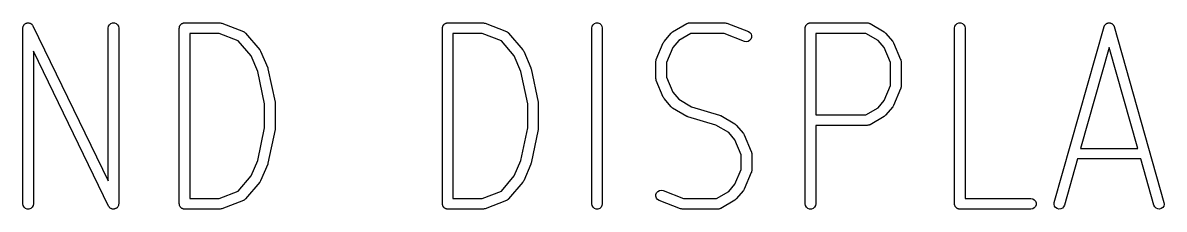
# Model space of a CAD drawing. Extents: x 199.9 to 287.1, y -167.6 to -96.3.
# Drawn here: x 242.68 to 255.67, y -167.37 to -165.25 of the extents above; entities that cross this region are included whole.
import ezdxf

# ---------------------------------------------------------------- set-up
doc = ezdxf.new("R2010")
doc.units = 0
doc.header["$MEASUREMENT"] = 0
doc.layers.add('BLACK', color=7, linetype='CONTINUOUS')

msp = doc.modelspace()

# ---------------------------------------------------------------- linework, layer by layer
at = {"layer": 'Black'}
for p, q in [((242.74, -165.246), (242.747, -165.245)), ((242.747, -165.245), (242.75, -165.246)), ((244.519, -165.246), (244.524, -165.245)), ((244.524, -165.245), (244.929, -165.245)), ((244.929, -165.245), (244.93, -165.245)), ((244.929, -165.245), (244.929, -165.245)), ((244.93, -165.245), (244.94, -165.247)), ((247.514, -165.246), (247.519, -165.245)), ((247.519, -165.245), (247.924, -165.245)), ((247.924, -165.245), (247.925, -165.245)), ((247.925, -165.245), (247.925, -165.245)), ((247.925, -165.245), (247.935, -165.247)), ((250.266, -165.246), (250.271, -165.245)), ((250.271, -165.245), (250.676, -165.245)), ((250.676, -165.245), (250.677, -165.245)), ((250.677, -165.245), (250.678, -165.245)), ((250.678, -165.245), (250.687, -165.247)), ((251.642, -165.246), (251.648, -165.245)), ((251.648, -165.245), (252.295, -165.245)), ((252.295, -165.245), (252.301, -165.246)), ((255.037, -165.246), (255.042, -165.245)), ((255.042, -165.245), (255.048, -165.246)), ((255.048, -165.246), (255.054, -165.245)), ((255.054, -165.245), (255.058, -165.246)), ((242.683, -165.305), (242.684, -165.298)), ((242.683, -167.305), (242.683, -165.305)), ((242.684, -165.298), (242.685, -165.29)), ((242.685, -165.29), (242.686, -165.287)), ((242.686, -165.284), (242.69, -165.278)), ((242.686, -165.287), (242.686, -165.284)), ((242.69, -165.278), (242.693, -165.271)), ((242.693, -165.271), (242.695, -165.269)), ((242.695, -165.269), (242.697, -165.266)), ((242.697, -165.266), (242.703, -165.261)), ((242.703, -165.261), (242.708, -165.256)), ((242.708, -165.256), (242.71, -165.255)), ((242.71, -165.255), (242.713, -165.253)), ((242.713, -165.253), (242.72, -165.25)), ((242.72, -165.25), (242.726, -165.247)), ((242.726, -165.247), (242.73, -165.247)), ((242.73, -165.247), (242.732, -165.246)), ((242.732, -165.246), (242.74, -165.246)), ((242.75, -165.246), (242.753, -165.246)), ((242.753, -165.246), (242.76, -165.248)), ((242.76, -165.248), (242.767, -165.25)), ((242.767, -165.25), (242.77, -165.252)), ((242.77, -165.252), (242.773, -165.253)), ((242.773, -165.253), (242.779, -165.258)), ((242.779, -165.258), (242.785, -165.262)), ((242.785, -165.262), (242.786, -165.264)), ((242.786, -165.264), (242.789, -165.266)), ((242.789, -165.266), (242.793, -165.273)), ((242.793, -165.273), (242.797, -165.279)), ((242.797, -165.279), (243.654, -167.044)), ((243.654, -165.305), (243.658, -165.284)), ((243.654, -167.044), (243.654, -165.305)), ((243.658, -165.284), (243.668, -165.266)), ((243.668, -165.266), (243.684, -165.253)), ((243.684, -165.253), (243.704, -165.246)), ((243.704, -165.246), (243.725, -165.246)), ((243.725, -165.246), (243.744, -165.253)), ((243.744, -165.253), (243.76, -165.266)), ((243.76, -165.266), (243.771, -165.284)), ((243.771, -165.284), (243.774, -165.305)), ((243.774, -165.305), (243.774, -167.305)), ((244.464, -165.305), (244.465, -165.3)), ((244.464, -167.305), (244.464, -165.305)), ((244.465, -165.294), (244.467, -165.289)), ((244.465, -165.3), (244.465, -165.294)), ((244.467, -165.284), (244.47, -165.28)), ((244.467, -165.289), (244.467, -165.284)), ((244.47, -165.28), (244.472, -165.275)), ((244.472, -165.275), (244.475, -165.271)), ((244.475, -165.271), (244.478, -165.266)), ((244.478, -165.266), (244.482, -165.263)), ((244.482, -165.263), (244.485, -165.259)), ((244.485, -165.259), (244.49, -165.256)), ((244.49, -165.256), (244.494, -165.253)), ((244.494, -165.253), (244.499, -165.251)), ((244.499, -165.251), (244.503, -165.248)), ((244.503, -165.248), (244.508, -165.247)), ((244.508, -165.247), (244.513, -165.246)), ((244.513, -165.246), (244.519, -165.246)), ((244.584, -165.365), (244.584, -167.245)), ((244.917, -165.365), (244.584, -165.365)), ((245.135, -165.45), (244.917, -165.365)), ((244.94, -165.247), (244.949, -165.248)), ((244.949, -165.248), (244.95, -165.249)), ((244.95, -165.249), (244.95, -165.249)), ((244.95, -165.249), (245.193, -165.344)), ((245.193, -165.344), (245.197, -165.346)), ((245.197, -165.346), (245.201, -165.348)), ((245.201, -165.348), (245.206, -165.352)), ((245.206, -165.352), (245.211, -165.355)), ((245.211, -165.355), (245.214, -165.358)), ((245.214, -165.358), (245.217, -165.361)), ((245.217, -165.361), (245.379, -165.552)), ((247.459, -165.305), (247.46, -165.3)), ((247.459, -167.305), (247.459, -165.305)), ((247.46, -165.294), (247.462, -165.289)), ((247.46, -165.3), (247.46, -165.294)), ((247.462, -165.289), (247.463, -165.284)), ((247.463, -165.284), (247.465, -165.28)), ((247.465, -165.28), (247.467, -165.275)), ((247.467, -165.275), (247.47, -165.271)), ((247.47, -165.271), (247.473, -165.266)), ((247.473, -165.266), (247.477, -165.263)), ((247.477, -165.263), (247.48, -165.259)), ((247.48, -165.259), (247.485, -165.256)), ((247.485, -165.256), (247.489, -165.253)), ((247.489, -165.253), (247.494, -165.251)), ((247.494, -165.251), (247.499, -165.248)), ((247.499, -165.248), (247.504, -165.247)), ((247.504, -165.247), (247.509, -165.246)), ((247.509, -165.246), (247.514, -165.246)), ((247.579, -165.365), (247.579, -167.245)), ((247.912, -165.365), (247.579, -165.365)), ((248.131, -165.45), (247.912, -165.365)), ((247.935, -165.247), (247.944, -165.248)), ((247.944, -165.248), (247.945, -165.249)), ((247.945, -165.249), (247.946, -165.249)), ((247.946, -165.249), (248.189, -165.344)), ((248.189, -165.344), (248.192, -165.346)), ((248.192, -165.346), (248.196, -165.348)), ((248.196, -165.348), (248.201, -165.352)), ((248.201, -165.352), (248.206, -165.355)), ((248.206, -165.355), (248.209, -165.358)), ((248.209, -165.358), (248.212, -165.361)), ((248.212, -165.361), (248.374, -165.552)), ((249.159, -165.305), (249.163, -165.284)), ((249.159, -167.305), (249.159, -165.305)), ((249.163, -165.284), (249.173, -165.266)), ((249.173, -165.266), (249.189, -165.253)), ((249.189, -165.253), (249.209, -165.246)), ((249.209, -165.246), (249.229, -165.246)), ((249.229, -165.246), (249.249, -165.253)), ((249.249, -165.253), (249.265, -165.266)), ((249.265, -165.266), (249.275, -165.284)), ((249.275, -165.284), (249.279, -165.305)), ((249.279, -165.305), (249.279, -167.305)), ((249.983, -165.456), (250.064, -165.361)), ((250.064, -165.361), (250.071, -165.355)), ((250.071, -165.355), (250.079, -165.348)), ((250.079, -165.348), (250.241, -165.253)), ((250.288, -165.365), (250.149, -165.447)), ((250.241, -165.253), (250.246, -165.251)), ((250.246, -165.251), (250.251, -165.248)), ((250.251, -165.248), (250.256, -165.248)), ((250.256, -165.248), (250.261, -165.246)), ((250.261, -165.246), (250.266, -165.246)), ((250.665, -165.365), (250.288, -165.365)), ((250.897, -165.456), (250.665, -165.365)), ((250.687, -165.247), (250.697, -165.248)), ((250.697, -165.248), (250.697, -165.249)), ((250.697, -165.249), (250.698, -165.249)), ((250.698, -165.249), (250.941, -165.344)), ((250.941, -165.344), (250.959, -165.355)), ((250.959, -165.355), (250.972, -165.371)), ((250.972, -165.371), (250.978, -165.391)), ((251.588, -165.305), (251.589, -165.3)), ((251.588, -167.305), (251.588, -165.305)), ((251.589, -165.294), (251.59, -165.289)), ((251.589, -165.3), (251.589, -165.294)), ((251.59, -165.289), (251.591, -165.284)), ((251.591, -165.284), (251.594, -165.28)), ((251.594, -165.28), (251.596, -165.275)), ((251.596, -165.275), (251.599, -165.271)), ((251.599, -165.271), (251.602, -165.266)), ((251.602, -165.266), (251.606, -165.263)), ((251.606, -165.263), (251.609, -165.259)), ((251.609, -165.259), (251.614, -165.256)), ((251.614, -165.256), (251.618, -165.253)), ((251.618, -165.253), (251.623, -165.251)), ((251.623, -165.251), (251.627, -165.248)), ((251.627, -165.248), (251.632, -165.247)), ((251.632, -165.247), (251.637, -165.246)), ((251.637, -165.246), (251.642, -165.246)), ((251.708, -165.365), (251.708, -166.292)), ((252.279, -165.365), (251.708, -165.365)), ((252.418, -165.447), (252.279, -165.365)), ((252.301, -165.246), (252.306, -165.246)), ((252.306, -165.246), (252.311, -165.248)), ((252.311, -165.248), (252.316, -165.248)), ((252.316, -165.248), (252.321, -165.251)), ((252.321, -165.251), (252.326, -165.253)), ((252.326, -165.253), (252.488, -165.348)), ((252.488, -165.348), (252.495, -165.355)), ((252.495, -165.355), (252.503, -165.361)), ((252.503, -165.361), (252.584, -165.456)), ((253.288, -165.305), (253.291, -165.284)), ((253.288, -167.305), (253.288, -165.305)), ((253.291, -165.284), (253.302, -165.266)), ((253.302, -165.266), (253.318, -165.253)), ((253.318, -165.253), (253.337, -165.246)), ((253.337, -165.246), (253.358, -165.246)), ((253.358, -165.246), (253.378, -165.253)), ((253.378, -165.253), (253.394, -165.266)), ((253.394, -165.266), (253.404, -165.284)), ((253.404, -165.284), (253.408, -165.305)), ((253.408, -165.305), (253.408, -167.245)), ((254.423, -167.288), (254.99, -165.288)), ((254.99, -165.288), (254.992, -165.284)), ((254.992, -165.284), (254.993, -165.28)), ((254.993, -165.28), (254.996, -165.275)), ((254.996, -165.275), (254.999, -165.27)), ((254.999, -165.27), (255.002, -165.267)), ((255.002, -165.267), (255.005, -165.263)), ((255.005, -165.263), (255.01, -165.259)), ((255.01, -165.259), (255.014, -165.255)), ((255.014, -165.255), (255.018, -165.253)), ((255.018, -165.253), (255.021, -165.251)), ((255.021, -165.251), (255.027, -165.249)), ((255.027, -165.249), (255.033, -165.247)), ((255.033, -165.247), (255.037, -165.246)), ((255.058, -165.246), (255.062, -165.247)), ((255.062, -165.247), (255.068, -165.249)), ((255.068, -165.249), (255.074, -165.251)), ((255.074, -165.251), (255.077, -165.253)), ((255.077, -165.253), (255.081, -165.255)), ((255.081, -165.255), (255.086, -165.259)), ((255.086, -165.259), (255.091, -165.263)), ((255.091, -165.263), (255.093, -165.267)), ((255.093, -165.267), (255.096, -165.27)), ((255.096, -165.27), (255.099, -165.275)), ((255.099, -165.275), (255.102, -165.28)), ((255.102, -165.28), (255.103, -165.284)), ((255.103, -165.284), (255.105, -165.288)), ((255.105, -165.288), (255.672, -167.288)), ((245.282, -165.622), (245.135, -165.45)), ((248.277, -165.622), (248.131, -165.45)), ((249.892, -165.662), (249.973, -165.472)), ((249.973, -165.472), (249.978, -165.464)), ((249.978, -165.464), (249.983, -165.456)), ((250.149, -165.447), (250.08, -165.527)), ((250.918, -165.46), (250.897, -165.456)), ((250.938, -165.457), (250.918, -165.46)), ((250.956, -165.447), (250.938, -165.457)), ((250.97, -165.431), (250.956, -165.447)), ((250.978, -165.412), (250.97, -165.431)), ((250.978, -165.391), (250.978, -165.412)), ((252.486, -165.527), (252.418, -165.447)), ((252.584, -165.456), (252.588, -165.464)), ((252.588, -165.464), (252.593, -165.472)), ((252.593, -165.472), (252.674, -165.662)), ((243.66, -167.331), (242.803, -165.566)), ((242.803, -165.566), (242.803, -167.305)), ((245.357, -165.799), (245.282, -165.622)), ((245.379, -165.552), (245.384, -165.559)), ((245.384, -165.559), (245.389, -165.567)), ((245.389, -165.567), (245.47, -165.757)), ((248.352, -165.799), (248.277, -165.622)), ((248.374, -165.552), (248.379, -165.559)), ((248.379, -165.559), (248.384, -165.567)), ((248.384, -165.567), (248.465, -165.757)), ((250.08, -165.527), (250.008, -165.698)), ((252.559, -165.698), (252.486, -165.527)), ((255.048, -165.525), (254.722, -166.673)), ((255.373, -166.673), (255.048, -165.525)), ((245.47, -165.757), (245.471, -165.763)), ((245.471, -165.763), (245.473, -165.768)), ((248.465, -165.757), (248.466, -165.763)), ((248.466, -165.763), (248.468, -165.768)), ((249.888, -165.683), (249.89, -165.674)), ((249.888, -165.684), (249.888, -165.683)), ((249.888, -165.686), (249.888, -165.684)), ((249.888, -165.876), (249.888, -165.686)), ((249.89, -165.674), (249.891, -165.665)), ((249.891, -165.665), (249.892, -165.664)), ((249.892, -165.664), (249.892, -165.662)), ((250.008, -165.698), (250.008, -165.864)), ((252.559, -165.959), (252.559, -165.698)), ((252.674, -165.662), (252.675, -165.664)), ((252.675, -165.664), (252.675, -165.665)), ((252.675, -165.665), (252.677, -165.674)), ((252.677, -165.674), (252.679, -165.683)), ((252.679, -165.683), (252.679, -165.684)), ((252.679, -165.684), (252.679, -165.686)), ((252.679, -165.686), (252.679, -165.971)), ((245.435, -166.168), (245.357, -165.799)), ((245.473, -165.768), (245.554, -166.149)), ((248.43, -166.168), (248.352, -165.799)), ((248.468, -165.768), (248.549, -166.149)), ((249.888, -165.878), (249.888, -165.876)), ((249.888, -165.879), (249.888, -165.878)), ((249.89, -165.888), (249.888, -165.879)), ((249.891, -165.897), (249.89, -165.888)), ((250.008, -165.864), (250.08, -166.035)), ((249.892, -165.898), (249.891, -165.897)), ((249.892, -165.9), (249.892, -165.898)), ((249.973, -166.09), (249.892, -165.9)), ((252.486, -166.13), (252.559, -165.959)), ((252.674, -165.995), (252.593, -166.185)), ((252.675, -165.993), (252.674, -165.995)), ((252.677, -165.983), (252.675, -165.992)), ((252.675, -165.992), (252.675, -165.993)), ((252.679, -165.975), (252.677, -165.983)), ((252.679, -165.971), (252.679, -165.973)), ((252.679, -165.973), (252.679, -165.975)), ((245.554, -166.149), (245.554, -166.156)), ((248.549, -166.149), (248.549, -166.156)), ((249.978, -166.098), (249.973, -166.09)), ((249.983, -166.106), (249.978, -166.098)), ((250.064, -166.201), (249.983, -166.106)), ((250.08, -166.035), (250.149, -166.115)), ((250.149, -166.115), (250.295, -166.202)), ((252.418, -166.211), (252.486, -166.13)), ((245.435, -166.441), (245.435, -166.168)), ((245.554, -166.156), (245.555, -166.162)), ((245.555, -166.162), (245.555, -166.448)), ((248.43, -166.441), (248.43, -166.168)), ((248.549, -166.156), (248.55, -166.162)), ((248.55, -166.162), (248.55, -166.448)), ((250.071, -166.207), (250.064, -166.201)), ((250.079, -166.214), (250.071, -166.207)), ((250.241, -166.309), (250.079, -166.214)), ((250.295, -166.202), (250.612, -166.295)), ((252.279, -166.292), (252.418, -166.211)), ((252.584, -166.201), (252.503, -166.296)), ((252.588, -166.193), (252.584, -166.201)), ((252.593, -166.185), (252.588, -166.193)), ((250.248, -166.311), (250.241, -166.309)), ((250.254, -166.315), (250.248, -166.311)), ((250.571, -166.408), (250.254, -166.315)), ((250.718, -166.494), (250.571, -166.408)), ((250.612, -166.295), (250.619, -166.298)), ((250.619, -166.298), (250.626, -166.301)), ((250.626, -166.301), (250.788, -166.396)), ((250.788, -166.396), (250.795, -166.402)), ((250.795, -166.402), (250.803, -166.409)), ((250.803, -166.409), (250.884, -166.504)), ((251.708, -166.292), (252.279, -166.292)), ((252.295, -166.412), (251.708, -166.412)), ((251.708, -166.412), (251.708, -167.305)), ((252.301, -166.411), (252.295, -166.412)), ((252.306, -166.411), (252.301, -166.411)), ((252.311, -166.41), (252.306, -166.411)), ((252.316, -166.409), (252.311, -166.41)), ((252.321, -166.406), (252.316, -166.409)), ((252.326, -166.404), (252.321, -166.406)), ((252.488, -166.309), (252.326, -166.404)), ((252.495, -166.302), (252.488, -166.309)), ((252.503, -166.296), (252.495, -166.302)), ((245.357, -166.81), (245.435, -166.441)), ((245.554, -166.46), (245.473, -166.841)), ((245.555, -166.448), (245.554, -166.454)), ((245.554, -166.454), (245.554, -166.46)), ((248.352, -166.81), (248.43, -166.441)), ((248.549, -166.46), (248.468, -166.841)), ((248.55, -166.448), (248.549, -166.454)), ((248.549, -166.454), (248.549, -166.46)), ((250.786, -166.575), (250.718, -166.494)), ((250.884, -166.504), (250.888, -166.512)), ((250.888, -166.512), (250.893, -166.519)), ((250.893, -166.519), (250.974, -166.71)), ((250.859, -166.746), (250.786, -166.575)), ((254.722, -166.673), (255.373, -166.673)), ((250.859, -166.912), (250.859, -166.746)), ((250.974, -166.71), (250.975, -166.711)), ((250.975, -166.711), (250.975, -166.713)), ((250.975, -166.713), (250.977, -166.722)), ((250.977, -166.722), (250.979, -166.73)), ((250.979, -166.73), (250.979, -166.732)), ((250.979, -166.732), (250.979, -166.733)), ((250.979, -166.733), (250.979, -166.924)), ((254.688, -166.793), (254.539, -167.321)), ((255.407, -166.793), (254.688, -166.793)), ((255.557, -167.321), (255.407, -166.793)), ((245.282, -166.987), (245.357, -166.81)), ((245.47, -166.852), (245.389, -167.043)), ((245.471, -166.846), (245.47, -166.852)), ((245.473, -166.841), (245.471, -166.846)), ((248.277, -166.987), (248.352, -166.81)), ((248.465, -166.852), (248.384, -167.043)), ((248.466, -166.846), (248.465, -166.852)), ((248.468, -166.841), (248.466, -166.846)), ((250.786, -167.082), (250.859, -166.912)), ((250.979, -166.927), (250.977, -166.936)), ((250.979, -166.924), (250.979, -166.925)), ((250.979, -166.925), (250.979, -166.927)), ((245.135, -167.159), (245.282, -166.987)), ((245.379, -167.058), (245.217, -167.248)), ((245.384, -167.05), (245.379, -167.058)), ((245.389, -167.043), (245.384, -167.05)), ((248.131, -167.159), (248.277, -166.987)), ((248.374, -167.058), (248.212, -167.248)), ((248.379, -167.05), (248.374, -167.058)), ((248.384, -167.043), (248.379, -167.05)), ((250.974, -166.947), (250.893, -167.138)), ((250.975, -166.946), (250.974, -166.947)), ((250.977, -166.936), (250.975, -166.944)), ((250.975, -166.944), (250.975, -166.946)), ((244.917, -167.245), (245.135, -167.159)), ((247.912, -167.245), (248.131, -167.159)), ((249.889, -167.198), (249.896, -167.178)), ((249.896, -167.178), (249.91, -167.163)), ((249.91, -167.163), (249.928, -167.153)), ((249.928, -167.153), (249.949, -167.15)), ((249.949, -167.15), (249.97, -167.154)), ((249.97, -167.154), (250.202, -167.245)), ((250.579, -167.245), (250.718, -167.163)), ((250.718, -167.163), (250.786, -167.082)), ((250.884, -167.153), (250.803, -167.248)), ((250.888, -167.145), (250.884, -167.153)), ((250.893, -167.138), (250.888, -167.145)), ((242.686, -167.325), (242.683, -167.305)), ((242.803, -167.305), (242.799, -167.325)), ((243.772, -167.319), (243.771, -167.322)), ((243.771, -167.322), (243.771, -167.325)), ((243.773, -167.312), (243.772, -167.319)), ((243.774, -167.305), (243.773, -167.312)), ((244.465, -167.31), (244.464, -167.305)), ((244.465, -167.315), (244.465, -167.31)), ((244.467, -167.32), (244.465, -167.315)), ((244.467, -167.325), (244.467, -167.32)), ((244.584, -167.245), (244.917, -167.245)), ((245.193, -167.265), (244.95, -167.361)), ((245.197, -167.263), (245.193, -167.265)), ((245.201, -167.262), (245.197, -167.263)), ((245.206, -167.258), (245.201, -167.262)), ((245.211, -167.255), (245.206, -167.258)), ((245.214, -167.251), (245.211, -167.255)), ((245.217, -167.248), (245.214, -167.251)), ((247.46, -167.31), (247.459, -167.305)), ((247.46, -167.315), (247.46, -167.31)), ((247.462, -167.32), (247.46, -167.315)), ((247.463, -167.325), (247.462, -167.32)), ((247.579, -167.245), (247.912, -167.245)), ((248.189, -167.265), (247.946, -167.361)), ((248.192, -167.263), (248.189, -167.265)), ((248.196, -167.262), (248.192, -167.263)), ((248.201, -167.258), (248.196, -167.262)), ((248.206, -167.255), (248.201, -167.258)), ((248.209, -167.251), (248.206, -167.255)), ((248.212, -167.248), (248.209, -167.251)), ((249.163, -167.325), (249.159, -167.305)), ((249.279, -167.305), (249.275, -167.325)), ((249.888, -167.218), (249.889, -167.198)), ((249.895, -167.238), (249.888, -167.218)), ((249.908, -167.255), (249.895, -167.238)), ((249.926, -167.265), (249.908, -167.255)), ((250.169, -167.361), (249.926, -167.265)), ((250.202, -167.245), (250.579, -167.245)), ((250.788, -167.261), (250.626, -167.356)), ((250.795, -167.255), (250.788, -167.261)), ((250.803, -167.248), (250.795, -167.255)), ((251.591, -167.325), (251.588, -167.305)), ((251.708, -167.305), (251.704, -167.325)), ((253.289, -167.31), (253.288, -167.305)), ((253.289, -167.315), (253.289, -167.31)), ((253.29, -167.32), (253.289, -167.315)), ((253.291, -167.325), (253.29, -167.32)), ((253.408, -167.245), (254.157, -167.245)), ((254.157, -167.245), (254.178, -167.248)), ((254.178, -167.248), (254.196, -167.259)), ((254.196, -167.259), (254.209, -167.275)), ((254.209, -167.275), (254.216, -167.294)), ((254.216, -167.315), (254.209, -167.335)), ((254.216, -167.294), (254.216, -167.315)), ((254.421, -167.309), (254.423, -167.288)), ((254.426, -167.329), (254.421, -167.309)), ((254.539, -167.321), (254.53, -167.34)), ((255.566, -167.34), (255.557, -167.321)), ((255.674, -167.309), (255.669, -167.329)), ((255.672, -167.288), (255.674, -167.309)), ((242.697, -167.343), (242.686, -167.325)), ((242.713, -167.357), (242.697, -167.343)), ((242.732, -167.364), (242.713, -167.357)), ((242.753, -167.364), (242.732, -167.364)), ((242.773, -167.357), (242.753, -167.364)), ((242.789, -167.343), (242.773, -167.357)), ((242.799, -167.325), (242.789, -167.343)), ((243.665, -167.337), (243.66, -167.331)), ((243.668, -167.343), (243.665, -167.337)), ((243.671, -167.345), (243.668, -167.343)), ((243.673, -167.348), (243.671, -167.345)), ((243.679, -167.352), (243.673, -167.348)), ((243.684, -167.357), (243.679, -167.352)), ((243.687, -167.358), (243.684, -167.357)), ((243.69, -167.36), (243.687, -167.358)), ((243.697, -167.361), (243.69, -167.36)), ((243.704, -167.364), (243.697, -167.361)), ((243.707, -167.364), (243.704, -167.364)), ((243.71, -167.365), (243.707, -167.364)), ((243.717, -167.364), (243.71, -167.365)), ((243.725, -167.364), (243.717, -167.364)), ((243.728, -167.363), (243.725, -167.364)), ((243.731, -167.362), (243.728, -167.363)), ((243.737, -167.359), (243.731, -167.362)), ((243.744, -167.357), (243.737, -167.359)), ((243.747, -167.355), (243.744, -167.357)), ((243.749, -167.353), (243.747, -167.355)), ((243.755, -167.348), (243.749, -167.353)), ((243.76, -167.343), (243.755, -167.348)), ((243.762, -167.341), (243.76, -167.343)), ((243.764, -167.338), (243.762, -167.341)), ((243.767, -167.332), (243.764, -167.338)), ((243.771, -167.325), (243.767, -167.332)), ((244.47, -167.33), (244.467, -167.325)), ((244.472, -167.335), (244.47, -167.33)), ((244.475, -167.339), (244.472, -167.335)), ((244.478, -167.343), (244.475, -167.339)), ((244.482, -167.347), (244.478, -167.343)), ((244.485, -167.351), (244.482, -167.347)), ((244.49, -167.353), (244.485, -167.351)), ((244.494, -167.357), (244.49, -167.353)), ((244.499, -167.359), (244.494, -167.357)), ((244.503, -167.361), (244.499, -167.359)), ((244.508, -167.362), (244.503, -167.361)), ((244.513, -167.364), (244.508, -167.362)), ((244.519, -167.364), (244.513, -167.364)), ((244.524, -167.365), (244.519, -167.364)), ((244.929, -167.365), (244.524, -167.365)), ((244.93, -167.365), (244.929, -167.365)), ((244.929, -167.365), (244.929, -167.365)), ((244.94, -167.363), (244.93, -167.365)), ((244.949, -167.361), (244.94, -167.363)), ((244.95, -167.361), (244.949, -167.361)), ((244.95, -167.361), (244.95, -167.361)), ((247.465, -167.33), (247.463, -167.325)), ((247.467, -167.335), (247.465, -167.33)), ((247.47, -167.339), (247.467, -167.335)), ((247.473, -167.343), (247.47, -167.339)), ((247.477, -167.347), (247.473, -167.343)), ((247.48, -167.351), (247.477, -167.347)), ((247.485, -167.353), (247.48, -167.351)), ((247.489, -167.357), (247.485, -167.353)), ((247.494, -167.359), (247.489, -167.357)), ((247.499, -167.361), (247.494, -167.359)), ((247.504, -167.362), (247.499, -167.361)), ((247.509, -167.364), (247.504, -167.362)), ((247.514, -167.364), (247.509, -167.364)), ((247.519, -167.365), (247.514, -167.364)), ((247.924, -167.365), (247.519, -167.365)), ((247.925, -167.365), (247.924, -167.365)), ((247.935, -167.363), (247.925, -167.365)), ((247.925, -167.365), (247.925, -167.365)), ((247.944, -167.361), (247.935, -167.363)), ((247.945, -167.361), (247.944, -167.361)), ((247.946, -167.361), (247.945, -167.361)), ((249.173, -167.343), (249.163, -167.325)), ((249.189, -167.357), (249.173, -167.343)), ((249.209, -167.364), (249.189, -167.357)), ((249.229, -167.364), (249.209, -167.364)), ((249.249, -167.357), (249.229, -167.364)), ((249.265, -167.343), (249.249, -167.357)), ((249.275, -167.325), (249.265, -167.343)), ((250.17, -167.361), (250.169, -167.361)), ((250.169, -167.361), (250.169, -167.361)), ((250.179, -167.363), (250.17, -167.361)), ((250.189, -167.365), (250.179, -167.363)), ((250.19, -167.365), (250.189, -167.365)), ((250.595, -167.365), (250.19, -167.365)), ((250.19, -167.365), (250.19, -167.365)), ((250.601, -167.364), (250.595, -167.365)), ((250.606, -167.364), (250.601, -167.364)), ((250.611, -167.362), (250.606, -167.364)), ((250.616, -167.361), (250.611, -167.362)), ((250.621, -167.358), (250.616, -167.361)), ((250.626, -167.356), (250.621, -167.358)), ((251.602, -167.343), (251.591, -167.325)), ((251.618, -167.357), (251.602, -167.343)), ((251.637, -167.364), (251.618, -167.357)), ((251.658, -167.364), (251.637, -167.364)), ((251.678, -167.357), (251.658, -167.364)), ((251.694, -167.343), (251.678, -167.357)), ((251.704, -167.325), (251.694, -167.343)), ((253.294, -167.33), (253.291, -167.325)), ((253.296, -167.335), (253.294, -167.33)), ((253.299, -167.339), (253.296, -167.335)), ((253.302, -167.343), (253.299, -167.339)), ((253.306, -167.347), (253.302, -167.343)), ((253.309, -167.351), (253.306, -167.347)), ((253.314, -167.353), (253.309, -167.351)), ((253.318, -167.357), (253.314, -167.353)), ((253.323, -167.359), (253.318, -167.357)), ((253.327, -167.361), (253.323, -167.359)), ((253.332, -167.362), (253.327, -167.361)), ((253.337, -167.364), (253.332, -167.362)), ((253.342, -167.364), (253.337, -167.364)), ((253.348, -167.365), (253.342, -167.364)), ((254.157, -167.365), (253.348, -167.365)), ((254.178, -167.361), (254.157, -167.365)), ((254.196, -167.351), (254.178, -167.361)), ((254.209, -167.335), (254.196, -167.351)), ((254.438, -167.347), (254.426, -167.329)), ((254.455, -167.359), (254.438, -167.347)), ((254.475, -167.364), (254.455, -167.359)), ((254.496, -167.363), (254.475, -167.364)), ((254.515, -167.354), (254.496, -167.363)), ((254.53, -167.34), (254.515, -167.354)), ((255.581, -167.354), (255.566, -167.34)), ((255.6, -167.363), (255.581, -167.354)), ((255.62, -167.364), (255.6, -167.363)), ((255.64, -167.359), (255.62, -167.364)), ((255.657, -167.347), (255.64, -167.359)), ((255.669, -167.329), (255.657, -167.347))]:
    msp.add_line(p, q, dxfattribs=at)

doc.saveas('drawing.dxf')
